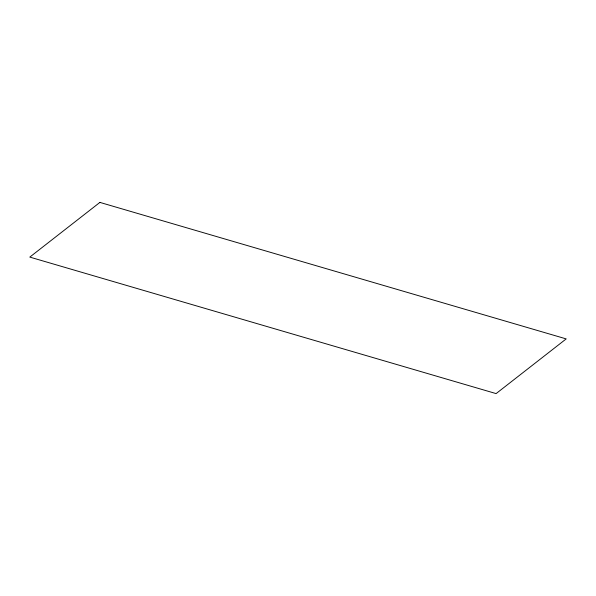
<?xml version="1.0" encoding="UTF-8"?>
<svg xmlns="http://www.w3.org/2000/svg" width="596" height="596" viewBox="0 0 596 596"><rect width="100%" height="100%" fill="white"/><g stroke="black" fill="none" stroke-linecap="round" stroke-linejoin="round"><path stroke-width="0.89" d="M99.897 202.402L29.8 257.1L496.103 393.598L566.2 338.9L99.897 202.402"/></g></svg>
